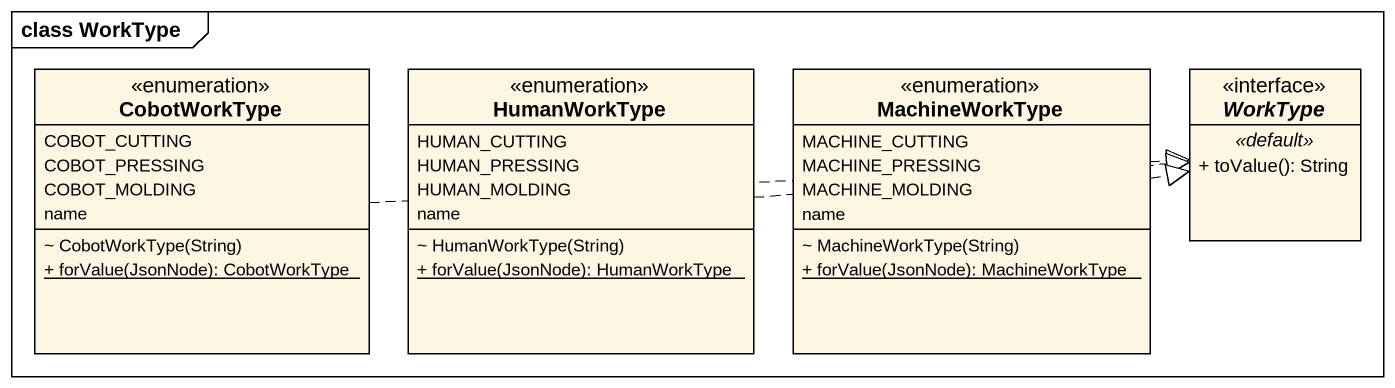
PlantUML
@startuml
mainframe class WorkType
hide circle
hide empty members
skinparam classAttributeIconSize 0
enum CobotWorkType {
  COBOT_CUTTING
  COBOT_PRESSING
  COBOT_MOLDING
  name
  ~ CobotWorkType(String)
  {static} + forValue(JsonNode): CobotWorkType
}
enum HumanWorkType {
  HUMAN_CUTTING
  HUMAN_PRESSING
  HUMAN_MOLDING
  name
  ~ HumanWorkType(String)
  {static} + forValue(JsonNode): HumanWorkType
}
enum MachineWorkType {
  MACHINE_CUTTING
  MACHINE_PRESSING
  MACHINE_MOLDING
  name
  ~ MachineWorkType(String)
  {static} + forValue(JsonNode): MachineWorkType
}
interface WorkType <<interface>> {
  .. <<default>> ..
  + toValue(): String
}
CobotWorkType .right.|> WorkType
HumanWorkType .right.|> WorkType
MachineWorkType .right.|> WorkType
@enduml
